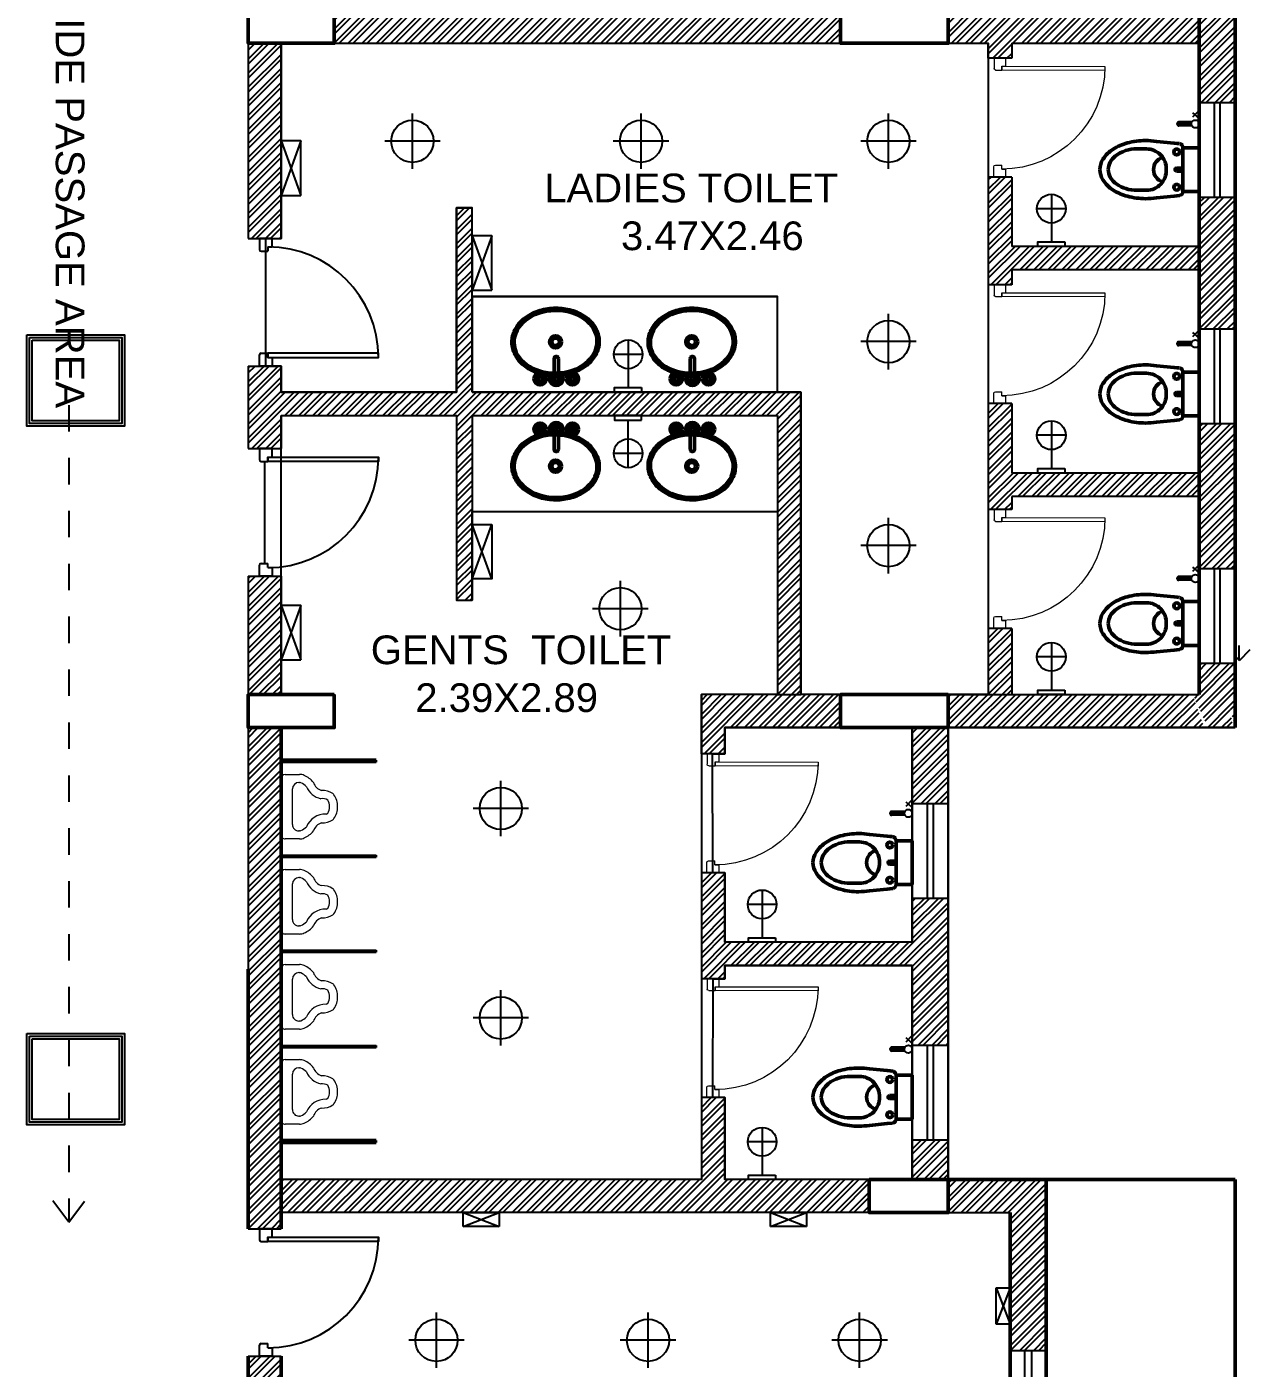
# Model space of a CAD drawing. Header units: millimetres. Extents: x 1521 to 3683, y 1649 to 3322.
# Drawn here: x 2033.66 to 2038.29, y 1657.24 to 1662.31 of the extents above; entities that cross this region are included whole.
import ezdxf

# ---------------------------------------------------------------- set-up
doc = ezdxf.new("R2010")
doc.units = ezdxf.units.MM
doc.header["$LTSCALE"] = 0.1
doc.linetypes.add('DASHED2', pattern=[0.375, 0.25, -0.125])
for name, color, linetype, lineweight in [('COL', 1, 'Continuous', 50), ('DOOR', 8, 'Continuous', 15), ('ELEVATION', 54, 'Continuous', 9), ('plan wall', 7, 'Continuous', 25), ('WALL', 7, 'Continuous', 50)]:
    doc.layers.add(name, color=color, linetype=linetype, lineweight=lineweight)
doc.layers.add('electrical', color=1, linetype='Continuous')
doc.styles.add('WORKING', font='ARIALN.TTF')
pattern_1 = [(45, (1372.368676, 807.466503), (-0.0265249055, 0.0265249055), []), (45, (1372.368676, 807.48526), (-0.0265249055, 0.0265249055), [])]

# ---------------------------------------------------------------- blocks, each defined once
blk = doc.blocks.new('D75')
at = {"layer": 'DOOR'}
for p, q in [((0.05, 0.7), (0.05, 0.675)), ((0.05, 0.7), (0.075, 0.7)), ((0.05, 0.05), (0.05, 0.075)), ((0.05, 0.05), (0.075, 0.05))]:
    blk.add_line(p, q, dxfattribs=at)
for points in [[(0.075, 0.7), (0.075, 0.75), (0, 0.75), (0, 0.685)], [(0.01, 0.675), (0.05, 0.675)], [(0.075, 0.05), (0.075, 0), (0, 0), (0, 0.065)], [(0.01, 0.075), (0.05, 0.075)]]:
    blk.add_lwpolyline(points, dxfattribs=at)
blk.add_lwpolyline([(0.05, 0.075), (0.05, 0.05), (0.7, 0.05), (0.7, 0.075)], close=True, dxfattribs=at)
for centre, radius, start, end in [((0.01, 0.685), 0.01, 180, 270), ((0.05, 0.05), 0.65, 0, 90), ((0.01, 0.065), 0.01, 90, 180)]:
    blk.add_arc(centre, radius, start, end, dxfattribs=at)
blk = doc.blocks.new('Faucet - Bathroom top')
for p, q in [((-4.107, 0.125), (-4.375, 0.125)), ((-3.75, 0.4788), (-3.75, 0.75)), ((-3.5, 0.482), (-3.5, 0.75)), ((-3.1461, 0.125), (-2.875, 0.125)), ((3.143, 0.125), (2.875, 0.125)), ((3.5, 0.4788), (3.5, 0.75)), ((3.75, 0.482), (3.75, 0.75)), ((4.1039, 0.125), (4.375, 0.125)), ((-4.1039, -0.125), (-4.375, -0.125)), ((-3.75, -0.4821), (-3.75, -0.75)), ((-3.5, -0.4789), (-3.5, -0.75)), ((-3.143, -0.125), (-2.875, -0.125)), ((-0.5, -0.8639), (-0.5, -4.5)), ((0.5, -4.5), (0.5, -0.8631)), ((3.1461, -0.125), (2.875, -0.125)), ((3.5, -0.4821), (3.5, -0.75)), ((3.75, -0.4789), (3.75, -0.75)), ((4.107, -0.125), (4.375, -0.125))]:
    blk.add_line(p, q)
for centre, radius in [((-3.625, 0), 1.375), ((-4.625, 0), 0.2795), ((-3.625, 0), 0.5), ((-3.625, 1), 0.2795), ((-2.625, 0), 0.2795), ((0, 0), 0.5), ((3.625, 0), 1.375), ((2.625, 0), 0.2795), ((3.625, 0), 0.5), ((3.625, 1), 0.2795), ((4.625, 0), 0.2795), ((-3.625, -1), 0.2795), ((3.625, -1), 0.2795)]:
    blk.add_circle(centre, radius)
for centre, radius, start, end in [((-3.625, 0), 1, 105.2407, 164.2093), ((-3.625, 0), 1, 16.44125, 74.07887), ((0, 0), 1.5, 289.6514, 250.3603), ((0, 0), 1, 300.3431, 239.7554), ((3.625, 0), 1, 106.12, 164.0884), ((3.625, 0), 1, 16.23422, 73.90469), ((-3.625, 0), 1, 196.2342, 253.9047), ((-3.625, 0), 1, 286.12, 344.0884), ((3.625, 0), 1, 196.4413, 254.0789), ((3.625, 0), 1, 285.2407, 344.2093), ((0, -4.5), 0.5, 180, 0)]:
    blk.add_arc(centre, radius, start, end)
blk = doc.blocks.new('ura')
for p, q in [((66.9686, 30.005), (66.9686, 30.0928)), ((67.0186, 30.09), (67.0186, 30.0928)), ((67.3186, 30.0928), (67.3186, 30.09)), ((67.3686, 30.0928), (67.3686, 30.005)), ((67.1686, 30.05), (67.0586, 30.05)), ((67.2786, 30.05), (67.1686, 30.05)), ((67.3436, 29.98), (66.9936, 29.98))]:
    blk.add_line(p, q)
for centre, radius, start, end in [((67.1889, 30.2342), 0.1204, 147.06315, 181.9449), ((67.1091, 30.2865), 0.025, 125.10691, 148.18796), ((67.1677, 30.2031), 0.1269, 89.60008, 125.10691), ((67.1889, 30.2342), 0.0704, 150.65869, 187.46962), ((67.1677, 30.2031), 0.0769, 89.33997, 121.48798), ((67.1695, 30.2031), 0.1269, 54.89309, 90.39992), ((67.1695, 30.2031), 0.0769, 58.51202, 90.66003), ((67.1483, 30.2342), 0.0704, 19.89903, 29.34131), ((67.3442, 30.2555), 0.1297, 178.84253, 246.50776), ((67.2281, 30.2865), 0.025, 31.81204, 54.89309), ((67.1483, 30.2342), 0.1204, 358.0551, 32.93685), ((67.114, 30.0616), 0.152, 128.88395, 156.11333), ((66.993, 30.2555), 0.0797, 288.71538, 341.41459), ((66.993, 30.2555), 0.1297, 293.49224, 346.41313), ((67.3442, 30.2555), 0.0797, 198.58541, 251.28462), ((67.2232, 30.0616), 0.152, 23.88667, 51.11605), ((67.0436, 30.0928), 0.075, 156.11333, 180), ((67.0436, 30.0928), 0.025, 156.11333, 180), ((67.0586, 30.09), 0.04, 180, 270), ((67.114, 30.0616), 0.102, 132.78454, 156.11333), ((67.2786, 30.09), 0.04, 270, 0), ((67.2232, 30.0616), 0.102, 23.88667, 47.21546), ((67.2936, 30.0928), 0.025, 360, 23.88667), ((67.2936, 30.0928), 0.075, 0, 23.88667), ((66.9936, 30.005), 0.025, 180, 270), ((67.3436, 30.005), 0.025, 270, 360)]:
    blk.add_arc(centre, radius, start, end)

msp = doc.modelspace()

# ---------------------------------------------------------------- hatches: boundary and pattern name
h = msp.add_hatch()
h.set_pattern_fill('STEEL', color=256, scale=0.011815, style=0)
h.set_pattern_definition(pattern_1)
h.paths.add_polyline_path([(2038.0973, 1663.9099), (2036.2661, 1663.9099), (2036.2661, 1663.8212), (2036.3251, 1663.8212), (2036.3251, 1663.8508), (2038.0973, 1663.8508)])
h.paths.add_polyline_path([(2036.3251, 1663.3392), (2036.2661, 1663.3392), (2036.2661, 1662.374), (2036.3251, 1662.374)])
h.paths.add_polyline_path([(2036.7416, 1662.374), (2036.3251, 1662.374), (2034.827, 1662.374), (2034.827, 1662.2492), (2036.7416, 1662.2492)])
h.paths.add_polyline_path([(2034.6263, 1662.2492), (2034.5016, 1662.2492), (2034.5016, 1661.5114), (2034.6263, 1661.5114)])
h.paths.add_polyline_path([(2034.6263, 1663.203), (2034.5016, 1663.203), (2034.5016, 1662.374), (2034.6263, 1662.374)])
h = msp.add_hatch()
h.set_pattern_fill('STEEL', color=256, scale=0.011815, style=0)
h.set_pattern_definition(pattern_1)
h.paths.add_polyline_path([(2038.2332, 1662.7813), (2038.0973, 1662.7813), (2038.0973, 1662.374), (2038.0973, 1662.0261), (2038.2332, 1662.0261)])
h = msp.add_hatch()
h.set_pattern_fill('STEEL', color=256, scale=0.011815, style=0)
h.set_pattern_definition(pattern_1)
h.paths.add_polyline_path([(2038.0973, 1662.374), (2037.1484, 1662.374), (2037.1484, 1662.2492), (2037.2999, 1662.2492), (2037.2999, 1662.1931), (2037.3885, 1662.1931), (2037.3885, 1662.2492), (2038.0973, 1662.2492)])
h = msp.add_hatch()
h.set_pattern_fill('STEEL', color=256, scale=0.011815, style=0)
h.set_pattern_definition(pattern_1)
h.paths.add_polyline_path([(2038.2332, 1661.6669), (2038.0973, 1661.6669), (2038.0973, 1661.4813), (2038.0973, 1661.1695), (2038.2332, 1661.1695)])
h.paths.add_polyline_path([(2038.0973, 1661.4813), (2037.3885, 1661.4813), (2037.3885, 1661.7438), (2037.3655, 1661.7438), (2037.3655, 1661.7437), (2037.3205, 1661.7438), (2037.2999, 1661.7438), (2037.2999, 1661.3365), (2037.3885, 1661.3365), (2037.3885, 1661.3926), (2038.0973, 1661.3926)])
h.paths.add_polyline_path([(2038.0973, 1660.6247), (2037.3885, 1660.6247), (2037.3885, 1660.8872), (2037.3655, 1660.8872), (2037.3655, 1660.8871), (2037.3205, 1660.8872), (2037.2999, 1660.8872), (2037.2999, 1660.4866), (2037.3885, 1660.4866), (2037.3885, 1660.5361), (2038.0973, 1660.5361)])
h.paths.add_polyline_path([(2038.2332, 1660.8102), (2038.0973, 1660.8102), (2038.0973, 1660.2632), (2038.2332, 1660.2632)])
h.paths.add_polyline_path([(2037.3885, 1660.0373), (2037.3655, 1660.0373), (2037.3655, 1660.0372), (2037.3205, 1660.0373), (2037.2999, 1660.0373), (2037.2999, 1659.7868), (2037.3885, 1659.7868)])
h.paths.add_polyline_path([(2037.9782, 1659.7868), (2037.3885, 1659.7868), (2037.1484, 1659.7868), (2037.1484, 1659.662), (2038.0306, 1659.662)])
h.paths.add_polyline_path([(2038.2332, 1659.904), (2038.0973, 1659.904), (2038.0973, 1659.7868), (2038.0738, 1659.7868), (2038.132, 1659.662), (2038.2253, 1659.662), (2038.2112, 1659.7473), (2038.2332, 1659.671)])
h.paths.add_polyline_path([(2038.073, 1659.7868), (2037.9782, 1659.7868), (2038.0306, 1659.662), (2038.1166, 1659.662)])
h = msp.add_hatch()
h.set_pattern_fill('STEEL', color=256, scale=0.011815, style=0)
h.set_pattern_definition(pattern_1)
h.paths.add_polyline_path([(2036.7416, 1659.7868), (2036.591, 1659.7868), (2036.5024, 1659.7868), (2036.2151, 1659.7868), (2036.2151, 1659.5627), (2036.3037, 1659.5627), (2036.3037, 1659.662), (2036.7416, 1659.662)])
h.paths.add_polyline_path([(2036.591, 1660.9304), (2036.5024, 1660.9304), (2035.348, 1660.9304), (2035.348, 1661.6278), (2035.289, 1661.6278), (2035.289, 1660.9304), (2034.6263, 1660.9304), (2034.6263, 1661.0293), (2034.568, 1661.0293), (2034.5016, 1661.0293), (2034.5016, 1660.7171), (2034.6263, 1660.7171), (2034.6263, 1660.8418), (2035.289, 1660.8418), (2035.289, 1660.1444), (2035.348, 1660.1444), (2035.348, 1660.8418), (2036.5024, 1660.8418), (2036.5024, 1659.7868), (2036.591, 1659.7868)])
h = msp.add_hatch()
h.set_pattern_fill('STEEL', color=256, scale=0.011815, style=0)
h.set_pattern_definition(pattern_1)
h.paths.add_polyline_path([(2034.6263, 1660.2349), (2034.5016, 1660.2349), (2034.5016, 1659.7868), (2034.6263, 1659.7868)])
h = msp.add_hatch()
h.set_pattern_fill('STEEL', color=256, scale=0.011815, style=0)
h.set_pattern_definition(pattern_1)
h.paths.add_polyline_path([(2034.6263, 1659.662), (2034.5016, 1659.662), (2034.5016, 1658.7485), (2034.5016, 1657.7676), (2034.6263, 1657.7676), (2034.6263, 1657.8287)])
h.paths.add_polyline_path([(2036.8501, 1657.9535), (2036.3037, 1657.9535), (2036.3037, 1658.2636), (2036.2807, 1658.2635), (2036.2807, 1658.2634), (2036.2358, 1658.2636), (2036.2151, 1658.2636), (2036.2151, 1657.9535), (2034.6263, 1657.9535), (2034.6263, 1657.8287), (2036.8501, 1657.8287)])
h.paths.add_polyline_path([(2037.1484, 1658.1027), (2037.0126, 1658.1027), (2037.0126, 1657.9535), (2037.1484, 1657.9535)])
h.paths.add_polyline_path([(2037.5188, 1657.9535), (2037.1484, 1657.9535), (2037.1484, 1657.8287), (2037.3829, 1657.8287), (2037.3829, 1657.3077), (2037.5188, 1657.3077)])
h.paths.add_polyline_path([(2037.1484, 1659.662), (2037.0126, 1659.662), (2037.0126, 1659.3755), (2037.1484, 1659.3755)])
h.paths.add_polyline_path([(2037.1484, 1659.0163), (2037.0126, 1659.0163), (2037.0126, 1658.8509), (2036.3037, 1658.8509), (2036.3037, 1659.1135), (2036.2807, 1659.1134), (2036.2807, 1659.1133), (2036.2358, 1659.1135), (2036.2151, 1659.1135), (2036.2151, 1658.7128), (2036.3037, 1658.7128), (2036.3037, 1658.7623), (2037.0126, 1658.7623), (2037.0126, 1658.4619), (2037.1484, 1658.4619)])
h.paths.add_polyline_path([(2034.6263, 1657.2854), (2034.568, 1657.2854), (2034.5016, 1657.2854), (2034.5016, 1655.4422), (2034.6263, 1655.4422)])

# ---------------------------------------------------------------- linework, layer by layer
for p, q in [((2038.2332, 1665.0046), (2038.2332, 1659.662)), ((2034.5016, 1662.2492), (2034.5016, 1661.5114)), ((2034.6263, 1662.2492), (2034.6263, 1661.5114)), ((2034.827, 1662.2492), (2037.2999, 1662.2492)), ((2037.2999, 1662.1931), (2037.2999, 1662.2492)), ((2037.3885, 1662.2492), (2038.0973, 1662.2492)), ((2037.3885, 1662.2492), (2037.3885, 1662.1931)), ((2037.3885, 1662.1931), (2037.2999, 1662.1931)), ((2038.0973, 1662.0261), (2038.2332, 1662.0261)), ((2037.2999, 1661.7438), (2037.2999, 1661.3365)), ((2037.3885, 1661.7438), (2037.2999, 1661.7438)), ((2037.3885, 1661.7438), (2037.3885, 1661.4813)), ((2035.289, 1660.9304), (2035.289, 1661.6278)), ((2035.289, 1661.6278), (2035.348, 1661.6278)), ((2035.348, 1660.9304), (2035.348, 1661.6278)), ((2034.5016, 1661.5114), (2034.6263, 1661.5114)), ((2034.5761, 1661.4793), (2034.5761, 1661.4632)), ((2034.5761, 1661.4793), (2034.5921, 1661.4793)), ((2038.0973, 1661.4813), (2037.3885, 1661.4813)), ((2038.0973, 1661.3926), (2037.3885, 1661.3926)), ((2037.3885, 1661.3926), (2037.3885, 1661.3365)), ((2037.3885, 1661.3365), (2037.2999, 1661.3365)), ((2035.348, 1661.2919), (2035.348, 1660.9304)), ((2036.5024, 1660.9304), (2036.5024, 1661.2919)), ((2034.5761, 1661.0614), (2034.5761, 1661.0775)), ((2034.5761, 1661.0614), (2034.5921, 1661.0614)), ((2034.5016, 1661.0293), (2034.5016, 1660.7171)), ((2034.5016, 1661.0293), (2034.6263, 1661.0293)), ((2034.6263, 1661.0293), (2034.6263, 1660.9304)), ((2034.6263, 1660.9304), (2035.289, 1660.9304)), ((2035.289, 1660.9304), (2035.2276, 1660.9304)), ((2035.348, 1660.9304), (2036.591, 1660.9304)), ((2036.591, 1660.9304), (2035.348, 1660.9304)), ((2036.591, 1660.9304), (2036.591, 1659.7868)), ((2037.2999, 1660.8872), (2037.2999, 1660.4866)), ((2037.3885, 1660.8872), (2037.2999, 1660.8872)), ((2037.3885, 1660.8872), (2037.3885, 1660.6247)), ((2034.6263, 1660.8418), (2034.6263, 1660.7171)), ((2034.6263, 1660.8418), (2035.289, 1660.8418)), ((2035.289, 1660.8418), (2035.289, 1660.1444)), ((2035.348, 1660.8418), (2036.5024, 1660.8418)), ((2035.348, 1660.8418), (2035.348, 1660.1444)), ((2036.5024, 1660.8418), (2036.5024, 1659.7868)), ((2034.5016, 1660.7171), (2034.6263, 1660.7171)), ((2034.5632, 1660.6688), (2034.5632, 1660.2831)), ((2034.5761, 1660.6849), (2034.5761, 1660.6688)), ((2034.5761, 1660.6849), (2034.5921, 1660.6849)), ((2038.0973, 1660.6247), (2037.3885, 1660.6247)), ((2038.0973, 1660.5361), (2037.3885, 1660.5361)), ((2037.3885, 1660.5361), (2037.3885, 1660.4866)), ((2037.3885, 1660.4866), (2037.2999, 1660.4866)), ((2034.5761, 1660.2671), (2034.5761, 1660.2831)), ((2034.5761, 1660.2671), (2034.5921, 1660.2671)), ((2034.5016, 1660.2349), (2034.5016, 1659.7868)), ((2034.5016, 1660.2349), (2034.6263, 1660.2349)), ((2034.6263, 1660.2349), (2034.6263, 1659.7868)), ((2035.289, 1660.1444), (2035.348, 1660.1444)), ((2037.3885, 1660.0373), (2037.2999, 1660.0373)), ((2037.2999, 1660.0373), (2037.2999, 1659.7868)), ((2037.3885, 1660.0373), (2037.3885, 1659.7868)), ((2034.5016, 1659.7868), (2034.6263, 1659.7868)), ((2036.5024, 1659.7868), (2036.2151, 1659.7868)), ((2036.2151, 1659.5627), (2036.2151, 1659.7868)), ((2036.5024, 1659.7868), (2036.591, 1659.7868)), ((2036.7416, 1659.7868), (2036.591, 1659.7868)), ((2037.1484, 1659.7868), (2038.0973, 1659.7868)), ((2034.5016, 1659.662), (2034.5016, 1658.7485)), ((2037.0126, 1659.662), (2036.3037, 1659.662)), ((2036.3037, 1659.662), (2036.3037, 1659.5627)), ((2037.0126, 1658.8509), (2037.0126, 1659.662)), ((2037.1484, 1659.662), (2038.2332, 1659.662)), ((2037.1484, 1657.9535), (2037.1484, 1659.662)), ((2038.2332, 1659.662), (2037.1484, 1659.662)), ((2037.1484, 1659.662), (2037.1484, 1657.9535)), ((2034.9857, 1659.5391), (2034.9857, 1659.5317)), ((2036.3037, 1659.5627), (2036.2151, 1659.5627)), ((2034.9857, 1659.1797), (2034.9857, 1659.1723)), ((2036.2151, 1659.1135), (2036.2151, 1658.7128)), ((2036.3037, 1659.1135), (2036.2151, 1659.1135)), ((2036.3037, 1659.1135), (2036.3037, 1658.8509)), ((2034.9857, 1658.8203), (2034.9857, 1658.8129)), ((2037.0126, 1658.8509), (2036.3037, 1658.8509)), ((2037.0126, 1658.7623), (2036.3037, 1658.7623)), ((2036.3037, 1658.7623), (2036.3037, 1658.7128)), ((2037.0126, 1657.9535), (2037.0126, 1658.7623)), ((2036.3037, 1658.7128), (2036.2151, 1658.7128)), ((2034.9857, 1658.4609), (2034.9857, 1658.4534)), ((2036.3037, 1658.2636), (2036.2151, 1658.2636)), ((2036.2151, 1658.2636), (2036.2151, 1657.9535)), ((2036.3037, 1658.2636), (2036.3037, 1657.9535)), ((2034.9857, 1658.1015), (2034.9857, 1658.094)), ((2036.2151, 1657.9535), (2034.6263, 1657.9535)), ((2036.8501, 1657.9535), (2036.3037, 1657.9535)), ((2037.1484, 1657.9535), (2038.2332, 1657.9535)), ((2038.2332, 1657.9535), (2038.2332, 1655.1981)), ((2036.8501, 1657.8287), (2034.6263, 1657.8287)), ((2037.1484, 1657.8287), (2037.3829, 1657.8287)), ((2034.5016, 1657.7676), (2034.6263, 1657.7676)), ((2034.5761, 1657.7354), (2034.5761, 1657.7193)), ((2034.5761, 1657.7354), (2034.5921, 1657.7354)), ((2034.5761, 1657.3176), (2034.5761, 1657.3336)), ((2034.5761, 1657.3176), (2034.5921, 1657.3176)), ((2034.5016, 1657.2854), (2034.6263, 1657.2854))]:
    msp.add_line(p, q)
at = {"linetype": 'DASHED2'}
for p, q in [((2033.8234, 1660.8817), (2033.8234, 1657.7923)), ((2033.8234, 1657.7923), (2033.7543, 1657.885)), ((2033.8234, 1657.7923), (2033.8926, 1657.885))]:
    msp.add_line(p, q, dxfattribs=at)
at = {"color": 3}
for p, q in [((2038.2481, 1659.9153), (2038.2481, 1659.9729)), ((2038.2493, 1659.9163), (2038.2901, 1659.957)), ((2038.2493, 1659.9163), (2038.2332, 1659.9324))]:
    msp.add_line(p, q, dxfattribs=at)
at = {"color": 253}
msp.add_line((2037.3829, 1657.3077), (2037.5188, 1657.3077), dxfattribs=at)
for points in [[(2034.6263, 1662.2492), (2037.2999, 1662.2492), (2037.2999, 1659.7868), (2036.591, 1659.7868), (2036.591, 1660.9304), (2036.5024, 1660.9304), (2036.5024, 1661.2919), (2035.348, 1661.2919), (2035.348, 1661.6278), (2035.289, 1661.6278), (2035.289, 1660.9304), (2034.6263, 1660.9304), (2034.6263, 1661.0293), (2034.568, 1661.0293), (2034.568, 1661.5114), (2034.6263, 1661.5114), (2034.6263, 1662.2492), (2037.2999, 1662.2492)], [(2034.5921, 1661.4793), (2034.5921, 1661.5114), (2034.5439, 1661.5114), (2034.5439, 1661.4697)], [(2034.5503, 1661.4632), (2034.5761, 1661.4632)], [(2034.5921, 1661.0614), (2034.5921, 1661.0293), (2034.5439, 1661.0293), (2034.5439, 1661.0711)], [(2034.5503, 1661.0775), (2034.5761, 1661.0775)], [(2034.6263, 1660.8418), (2035.289, 1660.8418), (2035.289, 1660.1444), (2035.348, 1660.1444), (2035.348, 1660.4792), (2036.5024, 1660.4792), (2036.5024, 1659.7868), (2036.2151, 1659.7868), (2036.2151, 1657.9535), (2034.6263, 1657.9535), (2034.6263, 1659.662), (2034.827, 1659.662), (2034.827, 1659.7868), (2034.6263, 1659.7868), (2034.6263, 1660.8418)], [(2034.5921, 1660.6849), (2034.5921, 1660.7171), (2034.5439, 1660.7171), (2034.5439, 1660.6753)], [(2034.5503, 1660.6688), (2034.5761, 1660.6688)], [(2034.5921, 1660.2671), (2034.5921, 1660.2349), (2034.5439, 1660.2349), (2034.5439, 1660.2767)], [(2034.5503, 1660.2831), (2034.5761, 1660.2831)], [(2036.7416, 1659.7868), (2036.7416, 1659.662), (2036.3037, 1659.662), (2036.3038, 1659.5627)], [(2036.2594, 1659.5627), (2036.3037, 1659.5627), (2036.3037, 1659.662), (2037.0126, 1659.662), (2037.0126, 1658.8509), (2036.3037, 1658.8509), (2036.3037, 1659.1135), (2036.2582, 1659.1134), (2036.2576, 1659.5627)], [(2036.2594, 1658.7127), (2036.3037, 1658.7128), (2036.3037, 1658.7623), (2037.0126, 1658.7623), (2037.0126, 1657.9535), (2036.3037, 1657.9535), (2036.3037, 1658.2636), (2036.2582, 1658.2635), (2036.2594, 1658.7127)], [(2034.5921, 1657.7354), (2034.5921, 1657.7676), (2034.5439, 1657.7676), (2034.5439, 1657.7258)], [(2034.5503, 1657.7193), (2034.5761, 1657.7193)], [(2034.5921, 1657.3176), (2034.5921, 1657.2854), (2034.5439, 1657.2854), (2034.5439, 1657.3272)], [(2034.5503, 1657.3336), (2034.5761, 1657.3336)]]:
    msp.add_lwpolyline(points)
for points in [[(2038.2332, 1662.0261), (2038.2332, 1661.6669), (2038.0973, 1661.6669), (2038.0973, 1662.0261)], [(2038.1757, 1662.0261), (2038.1757, 1661.6669), (2038.1548, 1661.6669), (2038.1548, 1662.0261)], [(2038.2332, 1661.1695), (2038.2332, 1660.8102), (2038.0973, 1660.8102), (2038.0973, 1661.1695)], [(2038.1757, 1661.1695), (2038.1757, 1660.8102), (2038.1548, 1660.8102), (2038.1548, 1661.1695)], [(2038.2332, 1660.2632), (2038.2332, 1659.904), (2038.0973, 1659.904), (2038.0973, 1660.2632)], [(2038.1757, 1660.2632), (2038.1757, 1659.904), (2038.1548, 1659.904), (2038.1548, 1660.2632)], [(2037.1484, 1659.3755), (2037.1484, 1659.0163), (2037.0126, 1659.0163), (2037.0126, 1659.3755)], [(2037.0909, 1659.3755), (2037.0909, 1659.0163), (2037.0701, 1659.0163), (2037.0701, 1659.3755)], [(2037.1484, 1658.4619), (2037.1484, 1658.1027), (2037.0126, 1658.1027), (2037.0126, 1658.4619)], [(2037.0909, 1658.4619), (2037.0909, 1658.1027), (2037.0701, 1658.1027), (2037.0701, 1658.4619)], [(2037.4382, 1657.3077), (2037.4635, 1657.3077), (2037.4635, 1656.5988), (2037.4382, 1656.5988)]]:
    msp.add_lwpolyline(points, close=True, dxfattribs=at)
at = {"color": 10}
for points in [[(2033.6647, 1661.147), (2034.0337, 1661.147), (2034.0337, 1660.8019), (2033.6647, 1660.8019)], [(2033.6747, 1661.137), (2034.0237, 1661.137), (2034.0237, 1660.8119), (2033.6747, 1660.8119)], [(2033.6847, 1661.127), (2034.0137, 1661.127), (2034.0137, 1660.8219), (2033.6847, 1660.8219)], [(2033.6647, 1658.5058), (2034.0337, 1658.5058), (2034.0337, 1658.1608), (2033.6647, 1658.1608)], [(2033.6747, 1658.4958), (2034.0237, 1658.4958), (2034.0237, 1658.1708), (2033.6747, 1658.1708)], [(2033.6847, 1658.4858), (2034.0137, 1658.4858), (2034.0137, 1658.1808), (2033.6847, 1658.1808)]]:
    msp.add_lwpolyline(points, close=True, dxfattribs=at)
for points in [[(2034.5761, 1661.0775), (2034.5761, 1661.0614), (2034.9939, 1661.0614), (2034.9939, 1661.0775)], [(2034.5761, 1660.6688), (2034.5761, 1660.6849), (2034.9939, 1660.6849), (2034.9939, 1660.6688)], [(2034.5761, 1657.7193), (2034.5761, 1657.7354), (2034.9939, 1657.7354), (2034.9939, 1657.7193)]]:
    msp.add_lwpolyline(points, close=True)
for centre, radius, start, end in [((2034.5503, 1661.4697), 0.00643, 180, 270), ((2034.5761, 1661.0614), 0.4179, 0, 90), ((2034.5503, 1661.0711), 0.00643, 90, 180), ((2034.5503, 1660.6753), 0.00643, 180, 270), ((2034.5761, 1660.6849), 0.4179, 270, 0), ((2034.5503, 1660.2767), 0.00643, 90, 180), ((2034.5503, 1657.7258), 0.00643, 180, 270), ((2034.5761, 1657.7354), 0.4179, 270, 0), ((2034.5503, 1657.3272), 0.00643, 90, 180)]:
    msp.add_arc(centre, radius, start, end)
at = {"layer": 'COL'}
for points in [[(2034.5016, 1662.374), (2034.827, 1662.374), (2034.827, 1662.2492), (2034.5016, 1662.2492)], [(2036.7416, 1662.374), (2037.1484, 1662.374), (2037.1484, 1662.2492), (2036.7416, 1662.2492)], [(2034.827, 1659.7868), (2034.827, 1659.662), (2034.5016, 1659.662), (2034.5016, 1659.7868)], [(2037.1484, 1659.7868), (2037.1484, 1659.662), (2036.7416, 1659.662), (2036.7416, 1659.7868)], [(2036.8501, 1657.9535), (2037.1484, 1657.9535), (2037.1484, 1657.8287), (2036.8501, 1657.8287)]]:
    msp.add_lwpolyline(points, close=True, dxfattribs=at)
at = {"layer": 'electrical', "ltscale": 0.0025}
for p, q in [((2035.1227, 1661.7741), (2035.1227, 1661.9839)), ((2035.987, 1661.7741), (2035.987, 1661.9839)), ((2036.9224, 1661.7741), (2036.9224, 1661.9839)), ((2035.2276, 1661.879), (2035.0178, 1661.879)), ((2036.0919, 1661.879), (2035.8821, 1661.879)), ((2037.0273, 1661.879), (2036.8175, 1661.879)), ((2037.5384, 1661.6785), (2037.5384, 1661.4983)), ((2037.5928, 1661.6241), (2037.484, 1661.6241)), ((2036.9224, 1661.0165), (2036.9224, 1661.2263)), ((2035.9382, 1661.1276), (2035.9382, 1660.9474)), ((2037.0273, 1661.1214), (2036.8175, 1661.1214)), ((2035.9926, 1661.0732), (2035.8839, 1661.0732)), ((2035.9382, 1660.6446), (2035.9382, 1660.8248)), ((2037.5384, 1660.8219), (2037.5384, 1660.6417)), ((2037.5928, 1660.7675), (2037.484, 1660.7675)), ((2035.9926, 1660.699), (2035.8839, 1660.699)), ((2036.9224, 1660.2454), (2036.9224, 1660.4552)), ((2037.0273, 1660.3503), (2036.8175, 1660.3503)), ((2035.9089, 1660.0067), (2035.9089, 1660.2165)), ((2036.0138, 1660.1116), (2035.804, 1660.1116)), ((2037.5384, 1659.984), (2037.5384, 1659.8038)), ((2037.5928, 1659.9296), (2037.484, 1659.9296)), ((2035.4568, 1659.2515), (2035.4568, 1659.4613)), ((2035.5617, 1659.3564), (2035.352, 1659.3564)), ((2036.4447, 1659.0481), (2036.4447, 1658.8679)), ((2036.4991, 1658.9937), (2036.3903, 1658.9937)), ((2035.4568, 1658.4599), (2035.4568, 1658.6697)), ((2035.5617, 1658.5648), (2035.352, 1658.5648)), ((2036.4447, 1658.1507), (2036.4447, 1657.9705)), ((2036.4991, 1658.0963), (2036.3903, 1658.0963)), ((2035.2135, 1657.2412), (2035.2135, 1657.4509)), ((2036.0135, 1657.2412), (2036.0135, 1657.4509)), ((2036.8135, 1657.2412), (2036.8135, 1657.4509)), ((2035.3184, 1657.346), (2035.1086, 1657.346)), ((2036.1184, 1657.346), (2035.9086, 1657.346)), ((2036.9184, 1657.346), (2036.7086, 1657.346))]:
    msp.add_line(p, q, dxfattribs=at)
at = {"layer": 'electrical', "color": 3}
for p, q in [((2034.6263, 1661.8803), (2034.7013, 1661.6743)), ((2034.7013, 1661.8803), (2034.6263, 1661.6743)), ((2035.348, 1661.5216), (2035.423, 1661.3157)), ((2035.423, 1661.5216), (2035.348, 1661.3157)), ((2035.348, 1660.2247), (2035.423, 1660.4307)), ((2035.423, 1660.2247), (2035.348, 1660.4307)), ((2034.6263, 1660.1237), (2034.7013, 1659.9178)), ((2034.7013, 1660.1237), (2034.6263, 1659.9178)), ((2035.3146, 1657.7755), (2035.3146, 1657.8287)), ((2035.3146, 1657.8287), (2035.4509, 1657.8287)), ((2035.3146, 1657.8287), (2035.4509, 1657.7755)), ((2035.3146, 1657.7755), (2035.4509, 1657.8287)), ((2035.4509, 1657.8287), (2035.4509, 1657.7755)), ((2036.4766, 1657.7755), (2036.4766, 1657.8287)), ((2036.4766, 1657.8287), (2036.6129, 1657.8287)), ((2036.4766, 1657.8287), (2036.6129, 1657.7755)), ((2036.4766, 1657.7755), (2036.6129, 1657.8287)), ((2036.6129, 1657.8287), (2036.6129, 1657.7755)), ((2035.4509, 1657.7755), (2035.3146, 1657.7755)), ((2036.6129, 1657.7755), (2036.4766, 1657.7755)), ((2037.3296, 1657.4073), (2037.3296, 1657.5436)), ((2037.3296, 1657.5436), (2037.3829, 1657.5436)), ((2037.3829, 1657.5436), (2037.3296, 1657.4073)), ((2037.3296, 1657.5436), (2037.3829, 1657.4073)), ((2037.3829, 1657.5436), (2037.3829, 1657.4073)), ((2037.3829, 1657.4073), (2037.3296, 1657.4073))]:
    msp.add_line(p, q, dxfattribs=at)
for points in [[(2034.7013, 1661.6743), (2034.7013, 1661.8803), (2034.6263, 1661.8803), (2034.6263, 1661.6743)], [(2035.423, 1661.3157), (2035.423, 1661.5216), (2035.348, 1661.5216), (2035.348, 1661.3157)], [(2035.423, 1660.4307), (2035.423, 1660.2247), (2035.348, 1660.2247), (2035.348, 1660.4307)], [(2034.7013, 1659.9178), (2034.7013, 1660.1237), (2034.6263, 1660.1237), (2034.6263, 1659.9178)]]:
    msp.add_lwpolyline(points, close=True, dxfattribs=at)
at = {"layer": 'electrical', "ltscale": 0.0025}
for points in [[(2037.5894, 1661.4983), (2037.5894, 1661.4813), (2037.4873, 1661.4813), (2037.4873, 1661.4983)], [(2035.9893, 1660.9474), (2035.9893, 1660.9304), (2035.8872, 1660.9304), (2035.8872, 1660.9474)], [(2035.9893, 1660.8248), (2035.9893, 1660.8418), (2035.8872, 1660.8418), (2035.8872, 1660.8248)], [(2037.5894, 1660.6417), (2037.5894, 1660.6247), (2037.4873, 1660.6247), (2037.4873, 1660.6417)], [(2037.5894, 1659.8038), (2037.5894, 1659.7868), (2037.4873, 1659.7868), (2037.4873, 1659.8038)], [(2036.4958, 1658.8679), (2036.4958, 1658.8509), (2036.3937, 1658.8509), (2036.3937, 1658.8679)], [(2036.4958, 1657.9705), (2036.4958, 1657.9535), (2036.3937, 1657.9535), (2036.3937, 1657.9705)]]:
    msp.add_lwpolyline(points, close=True, dxfattribs=at)
for centre, radius in [((2035.1227, 1661.879), 0.0799), ((2035.987, 1661.879), 0.0799), ((2036.9224, 1661.879), 0.0799), ((2037.5384, 1661.6241), 0.0544), ((2036.9224, 1661.1214), 0.0799), ((2035.9382, 1661.0732), 0.0544), ((2037.5384, 1660.7675), 0.0544), ((2035.9382, 1660.699), 0.0544), ((2036.9224, 1660.3503), 0.0799), ((2035.9089, 1660.1116), 0.0799), ((2037.5384, 1659.9296), 0.0544), ((2035.4568, 1659.3564), 0.0799), ((2036.4447, 1658.9937), 0.0544), ((2035.4568, 1658.5648), 0.0799), ((2036.4447, 1658.0963), 0.0544), ((2035.2135, 1657.346), 0.0799), ((2036.0135, 1657.346), 0.0799), ((2036.8135, 1657.346), 0.0799)]:
    msp.add_circle(centre, radius, dxfattribs=at)
at = {"layer": 'plan wall'}
for p, q in [((2038.0737, 1661.9714), (2038.0974, 1661.9957)), ((2038.0974, 1661.9663), (2038.0737, 1661.9868)), ((2038.0678, 1661.9445), (2038.0129, 1661.9446)), ((2038.0698, 1661.9371), (2038.0189, 1661.9372)), ((2038.0698, 1661.9518), (2038.019, 1661.952)), ((2038.0737, 1661.1405), (2038.0974, 1661.1648)), ((2038.0974, 1661.1354), (2038.0737, 1661.1559)), ((2038.0678, 1661.1136), (2038.0129, 1661.1137)), ((2038.0698, 1661.1062), (2038.0189, 1661.1063)), ((2038.0698, 1661.121), (2038.019, 1661.1211)), ((2038.0737, 1660.2532), (2038.0974, 1660.2775)), ((2038.0974, 1660.248), (2038.0737, 1660.2686)), ((2038.0678, 1660.2262), (2038.0129, 1660.2264)), ((2038.0698, 1660.2188), (2038.0189, 1660.219)), ((2038.0698, 1660.2336), (2038.019, 1660.2337)), ((2036.9889, 1659.365), (2037.0126, 1659.3893)), ((2037.0126, 1659.3599), (2036.9889, 1659.3804)), ((2036.983, 1659.3381), (2036.9282, 1659.3382)), ((2036.985, 1659.3454), (2036.9342, 1659.3456)), ((2036.985, 1659.3307), (2036.9342, 1659.3308)), ((2036.9889, 1658.4736), (2037.0126, 1658.4979)), ((2037.0126, 1658.4685), (2036.9889, 1658.489)), ((2036.983, 1658.4467), (2036.9282, 1658.4468)), ((2036.985, 1658.454), (2036.9342, 1658.4542)), ((2036.985, 1658.4393), (2036.9342, 1658.4394))]:
    msp.add_line(p, q, dxfattribs=at)
for centre, major_axis, ratio, start_param, end_param in [((2038.0203, 1661.9446), (0.00738, 0.00032), 0.999966, 1.524714, 4.666306), ((2038.0826, 1661.9444), (-0.0148, 0.0003), 0.999968, 3.157287497747048, 9.440472804926635), ((2038.0203, 1661.1137), (0.00738, 0.00032), 0.999966, 1.524714, 4.666306), ((2038.0826, 1661.1135), (-0.0148, 0.0003), 0.999968, 3.157287497747048, 9.440472804926635), ((2038.0826, 1660.2262), (-0.0148, 0.0003), 0.999968, 3.157287497747048, 9.440472804926635), ((2038.0203, 1660.2263), (0.00738, 0.00032), 0.999966, 1.524714, 4.666306), ((2036.9355, 1659.3382), (0.00738, 0.00032), 0.999966, 1.524714, 4.666306), ((2036.9978, 1659.338), (-0.0148, 0.0003), 0.999968, 3.157287497747048, 9.440472804926635), ((2036.9355, 1658.4468), (0.00738, 0.00032), 0.999966, 1.524714, 4.666306), ((2036.9978, 1658.4466), (-0.0148, 0.0003), 0.999968, 3.157287497747048, 9.440472804926635)]:
    msp.add_ellipse(centre, major_axis=major_axis, ratio=ratio, start_param=start_param, end_param=end_param, dxfattribs=at)
at = {"layer": 'WALL'}
for p, q in [((2038.2332, 1665.0046), (2038.2332, 1659.662)), ((2038.0973, 1664.8798), (2038.0973, 1659.7868)), ((2037.9353, 1661.8786), (2038.0022, 1661.8722)), ((2038.0022, 1661.8722), (2038.0134, 1661.8711)), ((2038.0134, 1661.8711), (2038.0208, 1661.8704)), ((2037.8632, 1661.85), (2037.8977, 1661.85)), ((2038.0358, 1661.6889), (2038.0358, 1661.8547)), ((2038.0358, 1661.8547), (2038.0973, 1661.8547)), ((2038.0973, 1661.8547), (2038.0973, 1661.6889)), ((2038.0358, 1661.7774), (2038.0115, 1661.7774)), ((2038.0115, 1661.7662), (2038.0358, 1661.7662)), ((2037.8632, 1661.6936), (2037.8977, 1661.6936)), ((2037.9353, 1661.665), (2038.0022, 1661.6714)), ((2038.0022, 1661.6714), (2038.0227, 1661.6734)), ((2038.0022, 1661.6714), (2038.0022, 1661.6714)), ((2038.0227, 1661.6734), (2038.0246, 1661.6738)), ((2038.0358, 1661.6889), (2038.0973, 1661.6889)), ((2037.8632, 1661.0019), (2037.8977, 1661.0019)), ((2037.9353, 1661.0304), (2038.0022, 1661.024)), ((2038.0022, 1661.024), (2038.0134, 1661.0229)), ((2038.0134, 1661.0229), (2038.0208, 1661.0222)), ((2038.0358, 1660.8407), (2038.0358, 1661.0065)), ((2038.0358, 1661.0065), (2038.0973, 1661.0065)), ((2038.0973, 1661.0065), (2038.0973, 1660.8407)), ((2038.0358, 1660.9292), (2038.0115, 1660.9292)), ((2038.0115, 1660.918), (2038.0358, 1660.918)), ((2037.8632, 1660.8454), (2037.8977, 1660.8454)), ((2037.9353, 1660.8169), (2038.0022, 1660.8233)), ((2038.0022, 1660.8233), (2038.0227, 1660.8252)), ((2038.0022, 1660.8233), (2038.0022, 1660.8233)), ((2038.0227, 1660.8252), (2038.0246, 1660.8257)), ((2038.0358, 1660.8407), (2038.0973, 1660.8407)), ((2037.9353, 1660.1627), (2038.0022, 1660.1564)), ((2038.0022, 1660.1564), (2038.0134, 1660.1553)), ((2038.0134, 1660.1553), (2038.0208, 1660.1546)), ((2038.0358, 1659.9731), (2038.0358, 1660.1389)), ((2038.0358, 1660.1389), (2038.0973, 1660.1389)), ((2038.0973, 1660.1389), (2038.0973, 1659.9731)), ((2037.8632, 1660.1342), (2037.8977, 1660.1342)), ((2038.0358, 1660.0616), (2038.0115, 1660.0616)), ((2038.0115, 1660.0504), (2038.0358, 1660.0504)), ((2037.8632, 1659.9777), (2037.8977, 1659.9777)), ((2037.9353, 1659.9492), (2038.0022, 1659.9556)), ((2038.0022, 1659.9556), (2038.0227, 1659.9576)), ((2038.0022, 1659.9556), (2038.0022, 1659.9556)), ((2038.0227, 1659.9576), (2038.0246, 1659.958)), ((2038.0358, 1659.9731), (2038.0973, 1659.9731)), ((2034.6263, 1659.662), (2034.6263, 1657.7676)), ((2036.7784, 1659.2299), (2036.8129, 1659.2299)), ((2036.8505, 1659.2585), (2036.9174, 1659.2521)), ((2036.9174, 1659.2521), (2036.9287, 1659.251)), ((2036.9287, 1659.251), (2036.9361, 1659.2503)), ((2036.951, 1659.0688), (2036.951, 1659.2346)), ((2036.951, 1659.2346), (2037.0126, 1659.2346)), ((2037.0126, 1659.2346), (2037.0126, 1659.0688)), ((2036.951, 1659.1573), (2036.9267, 1659.1573)), ((2036.9267, 1659.1461), (2036.951, 1659.1461)), ((2036.7784, 1659.0735), (2036.8129, 1659.0735)), ((2036.8505, 1659.0449), (2036.9174, 1659.0513)), ((2036.9174, 1659.0513), (2036.9379, 1659.0533)), ((2036.9174, 1659.0513), (2036.9174, 1659.0513)), ((2036.9379, 1659.0533), (2036.9398, 1659.0538)), ((2036.951, 1659.0688), (2037.0126, 1659.0688)), ((2034.5016, 1658.7485), (2034.5016, 1657.7676)), ((2036.8505, 1658.3721), (2036.9174, 1658.3657)), ((2036.9174, 1658.3657), (2036.9287, 1658.3646)), ((2036.9287, 1658.3646), (2036.9361, 1658.3639)), ((2036.7784, 1658.3435), (2036.8129, 1658.3435)), ((2036.951, 1658.1824), (2036.951, 1658.3482)), ((2036.951, 1658.3482), (2037.0126, 1658.3482)), ((2037.0126, 1658.3482), (2037.0126, 1658.1824)), ((2036.951, 1658.2709), (2036.9267, 1658.2709)), ((2036.9267, 1658.2597), (2036.951, 1658.2597)), ((2036.7784, 1658.1871), (2036.8129, 1658.1871)), ((2036.8505, 1658.1585), (2036.9174, 1658.1649)), ((2036.9174, 1658.1649), (2036.9379, 1658.1669)), ((2036.9174, 1658.1649), (2036.9174, 1658.1649)), ((2036.9379, 1658.1669), (2036.9398, 1658.1674)), ((2036.951, 1658.1824), (2037.0126, 1658.1824)), ((2037.1484, 1657.9535), (2038.2332, 1657.9535)), ((2037.5188, 1657.6379), (2037.5188, 1657.9535)), ((2037.5188, 1655.8657), (2037.5188, 1657.9535)), ((2038.2332, 1657.9535), (2038.2332, 1655.1981)), ((2037.3829, 1655.8657), (2037.3829, 1657.8287)), ((2037.3829, 1657.6379), (2037.3829, 1657.8287)), ((2037.3829, 1655.8657), (2037.3829, 1657.8287)), ((2034.5016, 1657.2854), (2034.5016, 1655.3229)), ((2034.5016, 1657.2854), (2034.5016, 1655.3229)), ((2034.6263, 1657.2854), (2034.6263, 1655.4422))]:
    msp.add_line(p, q, dxfattribs=at)
at = {"layer": 'WALL', "color": 253, "lineweight": 25, "ltscale": 3}
for p, q in [((2035.348, 1661.2919), (2036.5024, 1661.2919)), ((2035.348, 1660.4792), (2036.5024, 1660.4792)), ((2034.6263, 1659.5317), (2034.9857, 1659.5317)), ((2034.6263, 1659.1797), (2034.9857, 1659.1797)), ((2034.6263, 1659.1723), (2034.9857, 1659.1723)), ((2034.6263, 1658.8203), (2034.9857, 1658.8203)), ((2034.6263, 1658.8129), (2034.9857, 1658.8129)), ((2034.6263, 1658.4609), (2034.9857, 1658.4609)), ((2034.6263, 1658.4534), (2034.9857, 1658.4534))]:
    msp.add_line(p, q, dxfattribs=at)
at = {"layer": 'WALL', "color": 253, "ltscale": 3}
for p, q in [((2034.6263, 1659.5391), (2034.9857, 1659.5391)), ((2034.6263, 1658.1015), (2034.9857, 1658.1015)), ((2034.6263, 1658.094), (2034.9857, 1658.094))]:
    msp.add_line(p, q, dxfattribs=at)
at = {"layer": 'WALL'}
for points in [[(2037.7219, 1661.7718, -0.145262), (2037.7335, 1661.8109, -0.107171), (2037.7725, 1661.8495, -0.077404), (2037.8257, 1661.8727, -0.064521), (2037.8946, 1661.8816, -0.037845), (2037.9353, 1661.8786, -0.002814)], [(2037.7533, 1661.7718, -0.13248), (2037.761, 1661.8002, -0.084036), (2037.7794, 1661.8223, -0.083183)], [(2037.7794, 1661.8223, -0.175199), (2037.8632, 1661.85, -0.071828)], [(2037.9353, 1661.665, -0.037845), (2037.8946, 1661.6619, -0.064521), (2037.8257, 1661.6709, -0.077404), (2037.7725, 1661.6941, -0.107171), (2037.7335, 1661.7327, -0.145262), (2037.7219, 1661.7718, -0.145262)], [(2037.8632, 1661.6936, -0.071828), (2037.8197, 1661.6998, -0.083183), (2037.7855, 1661.7165, -0.106691), (2037.761, 1661.7433, -0.13248), (2037.7533, 1661.7718, -0.13248)], [(2037.7219, 1660.9236, -0.145262), (2037.7335, 1660.9628, -0.107171), (2037.7725, 1661.0013, -0.077404), (2037.8257, 1661.0246, -0.064521), (2037.8946, 1661.0335, -0.037845), (2037.9353, 1661.0304, -0.002814)], [(2037.7794, 1660.9742, -0.175199), (2037.8632, 1661.0019, -0.071828)], [(2037.7533, 1660.9236, -0.13248), (2037.761, 1660.9521, -0.084036), (2037.7794, 1660.9742, -0.083183)], [(2037.9353, 1660.8169, -0.037845), (2037.8946, 1660.8138, -0.064521), (2037.8257, 1660.8227, -0.077404), (2037.7725, 1660.8459, -0.107171), (2037.7335, 1660.8845, -0.145262), (2037.7219, 1660.9236, -0.145262)], [(2037.8632, 1660.8454, -0.071828), (2037.8197, 1660.8517, -0.083183), (2037.7855, 1660.8683, -0.106691), (2037.761, 1660.8952, -0.13248), (2037.7533, 1660.9236, -0.13248)], [(2037.7219, 1660.056, -0.145262), (2037.7335, 1660.0951, -0.107171), (2037.7725, 1660.1337, -0.077404), (2037.8257, 1660.1569, -0.064521), (2037.8946, 1660.1658, -0.037845), (2037.9353, 1660.1627, -0.002814)], [(2037.7533, 1660.056, -0.13248), (2037.761, 1660.0844, -0.084036), (2037.7794, 1660.1065, -0.083183)], [(2037.7794, 1660.1065, -0.175199), (2037.8632, 1660.1342, -0.071828)], [(2037.9353, 1659.9492, -0.037845), (2037.8946, 1659.9461, -0.064521), (2037.8257, 1659.955, -0.077404), (2037.7725, 1659.9783, -0.107171), (2037.7335, 1660.0168, -0.145262), (2037.7219, 1660.056, -0.145262)], [(2037.8632, 1659.9777, -0.071828), (2037.8197, 1659.984, -0.083183), (2037.7855, 1660.0007, -0.106691), (2037.761, 1660.0275, -0.13248), (2037.7533, 1660.056, -0.13248)], [(2036.6371, 1659.1517, -0.145262), (2036.6488, 1659.1908, -0.107171), (2036.6877, 1659.2294, -0.077404), (2036.7409, 1659.2526, -0.064521), (2036.8098, 1659.2616, -0.037845), (2036.8505, 1659.2585, -0.002814)], [(2036.6946, 1659.2023, -0.175199), (2036.7784, 1659.2299, -0.071828)], [(2036.6685, 1659.1517, -0.13248), (2036.6762, 1659.1802, -0.084036), (2036.6946, 1659.2023, -0.083183)], [(2036.8505, 1659.0449, -0.037845), (2036.8098, 1659.0418, -0.064521), (2036.7409, 1659.0508, -0.077404), (2036.6877, 1659.074, -0.107171), (2036.6488, 1659.1126, -0.145262), (2036.6371, 1659.1517, -0.145262)], [(2036.7784, 1659.0735, -0.071828), (2036.7349, 1659.0798, -0.083183), (2036.7007, 1659.0964, -0.106691), (2036.6762, 1659.1233, -0.13248), (2036.6685, 1659.1517, -0.13248)], [(2036.6371, 1658.2653, -0.145262), (2036.6488, 1658.3044, -0.107171), (2036.6877, 1658.343, -0.077404), (2036.7409, 1658.3662, -0.064521), (2036.8098, 1658.3752, -0.037845), (2036.8505, 1658.3721, -0.002814)], [(2036.6685, 1658.2653, -0.13248), (2036.6762, 1658.2937, -0.084036), (2036.6946, 1658.3159, -0.083183)], [(2036.6946, 1658.3159, -0.175199), (2036.7784, 1658.3435, -0.071828)], [(2036.8505, 1658.1585, -0.037845), (2036.8098, 1658.1554, -0.064521), (2036.7409, 1658.1644, -0.077404), (2036.6877, 1658.1876, -0.107171), (2036.6488, 1658.2262, -0.145262), (2036.6371, 1658.2653, -0.145262)], [(2036.7784, 1658.1871, -0.071828), (2036.7349, 1658.1934, -0.083183), (2036.7007, 1658.21, -0.106691), (2036.6762, 1658.2369, -0.13248), (2036.6685, 1658.2653, -0.13248)]]:
    msp.add_lwpolyline(points, format="xyb", dxfattribs=at)
for centre, radius in [((2038.0122, 1661.8385), 0.0109), ((2038.0122, 1661.7051), 0.0109), ((2035.6638, 1661.1206), 0.0228), ((2035.6638, 1661.1206), 0.0143), ((2036.1788, 1661.1206), 0.0228), ((2036.1788, 1661.1206), 0.0143), ((2038.0122, 1660.9903), 0.0109), ((2038.0122, 1660.8569), 0.0109), ((2035.6638, 1660.6505), 0.0228), ((2035.6638, 1660.6505), 0.0143), ((2036.1788, 1660.6505), 0.0228), ((2036.1788, 1660.6505), 0.0143), ((2038.0122, 1660.1227), 0.0109), ((2038.0122, 1659.9893), 0.0109), ((2036.9275, 1659.2184), 0.0109), ((2036.9275, 1659.085), 0.0109), ((2036.9275, 1658.332), 0.0109), ((2036.9275, 1658.1986), 0.0109)]:
    msp.add_circle(centre, radius, dxfattribs=at)
for centre, radius, start, end in [((2038.0201, 1661.8547), 0.0157, 73.4788, 79.3576), ((2038.0201, 1661.8547), 0.0157, 0, 73.4788), ((2037.8977, 1661.7746), 0.0754, 357.8757, 90), ((2037.973, 1661.7718), 0.0484, 106.5708, 253.4292), ((2037.8977, 1661.769), 0.0754, 270, 2.1243), ((2038.0115, 1661.7718), 0.00562, 90, 270), ((2038.0201, 1661.6889), 0.0157, 286.5212, 0), ((2037.8977, 1660.9264), 0.0754, 357.8757, 90), ((2038.0201, 1661.0065), 0.0157, 73.4788, 79.3576), ((2038.0201, 1661.0065), 0.0157, 0, 73.4788), ((2037.973, 1660.9236), 0.0484, 106.5708, 253.4292), ((2037.8977, 1660.9208), 0.0754, 270, 2.1243), ((2038.0115, 1660.9236), 0.00562, 90, 270), ((2038.0201, 1660.8407), 0.0157, 286.5212, 0), ((2038.0201, 1660.1389), 0.0157, 73.4788, 79.3576), ((2038.0201, 1660.1389), 0.0157, 0, 73.4788), ((2037.8977, 1660.0588), 0.0754, 357.8757, 90), ((2037.973, 1660.056), 0.0484, 106.5708, 253.4292), ((2037.8977, 1660.0532), 0.0754, 270, 2.1243), ((2038.0115, 1660.056), 0.00562, 90, 270), ((2038.0201, 1659.9731), 0.0157, 286.5212, 0), ((2036.8129, 1659.1545), 0.0754, 357.8757, 90), ((2036.9353, 1659.2346), 0.0157, 73.4788, 79.3576), ((2036.9353, 1659.2346), 0.0157, 0, 73.4788), ((2036.8883, 1659.1517), 0.0484, 106.5708, 253.4292), ((2036.8129, 1659.1489), 0.0754, 270, 2.1243), ((2036.9267, 1659.1517), 0.00562, 90, 270), ((2036.9353, 1659.0688), 0.0157, 286.5212, 0), ((2036.9353, 1658.3482), 0.0157, 73.4788, 79.3576), ((2036.8129, 1658.2681), 0.0754, 357.8757, 90), ((2036.9353, 1658.3482), 0.0157, 0, 73.4788), ((2036.8129, 1658.2625), 0.0754, 270, 2.1243), ((2036.8883, 1658.2653), 0.0484, 106.5708, 253.4292), ((2036.9267, 1658.2653), 0.00562, 90, 270), ((2036.9353, 1658.1824), 0.0157, 286.5212, 0)]:
    msp.add_arc(centre, radius, start, end, dxfattribs=at)
at = {"layer": 'WALL', "extrusion": (0, 0, -1)}
for centre in [(2035.6638, 1661.1206), (2036.1788, 1661.1206)]:
    msp.add_ellipse(centre, major_axis=(0.1566, 0.0033), ratio=0.757949, dxfattribs=at)
at = {"layer": 'WALL'}
for centre in [(2035.6638, 1660.6505), (2036.1788, 1660.6505)]:
    msp.add_ellipse(centre, major_axis=(0.1566, -0.0033), ratio=0.757949, dxfattribs=at)
for points in [[(2035.8289, 1661.1241), (2035.8291, 1661.1143), (2035.8278, 1661.1045), (2035.8207, 1661.0792), (2035.8125, 1661.0642), (2035.7897, 1661.0378), (2035.7752, 1661.0263), (2035.7419, 1661.0081), (2035.7232, 1661.0014), (2035.6839, 1660.9936), (2035.6634, 1660.9924), (2035.6234, 1660.9959), (2035.6038, 1661.0005), (2035.568, 1661.0149), (2035.5519, 1661.0247), (2035.5253, 1661.0484), (2035.5148, 1661.0623), (2035.5012, 1661.0923), (2035.498, 1661.1085), (2035.4998, 1661.1407), (2035.5047, 1661.1566), (2035.5215, 1661.1858), (2035.5334, 1661.1991), (2035.5624, 1661.2213), (2035.5796, 1661.2303), (2035.6167, 1661.243), (2035.6367, 1661.2467), (2035.6771, 1661.2484), (2035.6974, 1661.2464), (2035.7357, 1661.2368), (2035.7537, 1661.2292), (2035.785, 1661.2095), (2035.7983, 1661.1973), (2035.8182, 1661.1697), (2035.8249, 1661.1542), (2035.8283, 1661.1336), (2035.8288, 1661.1288), (2035.8289, 1661.1241)], [(2036.3438, 1661.1241), (2036.344, 1661.1143), (2036.3428, 1661.1045), (2036.3357, 1661.0792), (2036.3274, 1661.0642), (2036.3046, 1661.0378), (2036.2901, 1661.0263), (2036.2568, 1661.0081), (2036.2381, 1661.0014), (2036.1989, 1660.9936), (2036.1784, 1660.9924), (2036.1383, 1660.9959), (2036.1187, 1661.0005), (2036.083, 1661.0149), (2036.0668, 1661.0247), (2036.0402, 1661.0484), (2036.0297, 1661.0623), (2036.0161, 1661.0923), (2036.013, 1661.1085), (2036.0147, 1661.1407), (2036.0196, 1661.1566), (2036.0365, 1661.1858), (2036.0484, 1661.1991), (2036.0774, 1661.2213), (2036.0945, 1661.2303), (2036.1316, 1661.243), (2036.1516, 1661.2467), (2036.192, 1661.2484), (2036.2123, 1661.2464), (2036.2507, 1661.2368), (2036.2687, 1661.2292), (2036.3, 1661.2095), (2036.3132, 1661.1973), (2036.3332, 1661.1697), (2036.3398, 1661.1542), (2036.3433, 1661.1336), (2036.3437, 1661.1288), (2036.3438, 1661.1241)], [(2035.8289, 1660.647), (2035.8291, 1660.6568), (2035.8278, 1660.6667), (2035.8207, 1660.6919), (2035.8125, 1660.7069), (2035.7897, 1660.7334), (2035.7752, 1660.7449), (2035.7419, 1660.7631), (2035.7232, 1660.7697), (2035.6839, 1660.7776), (2035.6634, 1660.7787), (2035.6234, 1660.7752), (2035.6038, 1660.7706), (2035.568, 1660.7562), (2035.5519, 1660.7464), (2035.5253, 1660.7227), (2035.5148, 1660.7088), (2035.5012, 1660.6788), (2035.498, 1660.6626), (2035.4998, 1660.6304), (2035.5047, 1660.6145), (2035.5215, 1660.5853), (2035.5334, 1660.572), (2035.5624, 1660.5498), (2035.5796, 1660.5408), (2035.6167, 1660.5281), (2035.6367, 1660.5244), (2035.6771, 1660.5227), (2035.6974, 1660.5248), (2035.7357, 1660.5344), (2035.7537, 1660.5419), (2035.785, 1660.5616), (2035.7983, 1660.5738), (2035.8182, 1660.6015), (2035.8249, 1660.6169), (2035.8283, 1660.6375), (2035.8288, 1660.6423), (2035.8289, 1660.647)], [(2036.3438, 1660.647), (2036.344, 1660.6568), (2036.3428, 1660.6667), (2036.3357, 1660.6919), (2036.3274, 1660.7069), (2036.3046, 1660.7334), (2036.2901, 1660.7449), (2036.2568, 1660.7631), (2036.2381, 1660.7697), (2036.1989, 1660.7776), (2036.1784, 1660.7787), (2036.1383, 1660.7752), (2036.1187, 1660.7706), (2036.083, 1660.7562), (2036.0668, 1660.7464), (2036.0402, 1660.7227), (2036.0297, 1660.7088), (2036.0161, 1660.6788), (2036.013, 1660.6626), (2036.0147, 1660.6304), (2036.0196, 1660.6145), (2036.0365, 1660.5853), (2036.0484, 1660.572), (2036.0774, 1660.5498), (2036.0945, 1660.5408), (2036.1316, 1660.5281), (2036.1516, 1660.5244), (2036.192, 1660.5227), (2036.2123, 1660.5248), (2036.2507, 1660.5344), (2036.2687, 1660.5419), (2036.3, 1660.5616), (2036.3132, 1660.5738), (2036.3332, 1660.6015), (2036.3398, 1660.6169), (2036.3433, 1660.6375), (2036.3437, 1660.6423), (2036.3438, 1660.647)]]:
    msp.add_open_spline(points, degree=3, knots=[0, 0, 0, 0, 0.226401, 0.226401, 0.598061, 0.598061, 0.969721, 0.969721, 1.341381, 1.341381, 1.713041, 1.713041, 2.084701, 2.084701, 2.456361, 2.456361, 2.828021, 2.828021, 3.199681, 3.199681, 3.571341, 3.571341, 3.943001, 3.943001, 4.314661, 4.314661, 4.686321, 4.686321, 5.057982, 5.057982, 5.429642, 5.429642, 5.801302, 5.801302, 6.172962, 6.172962, 6.283185, 6.283185, 6.283185, 6.283185], dxfattribs=at)

# ---------------------------------------------------------------- block references
at = {"layer": 'DOOR', "xscale": -0.5990086221279105, "yscale": 0.5990086221277126, "zscale": 0.5990086221273982, "rotation": 179.8526354485744}
for p in [(2037.3217, 1662.1931), (2037.3217, 1661.3365), (2037.3217, 1660.4866), (2036.2369, 1659.5627), (2036.2369, 1658.7128)]:
    msp.add_blockref('D75', p, dxfattribs=at)
at = {"layer": 'ELEVATION', "xscale": 0.6101997841647063, "yscale": 0.6101997841637968, "zscale": 0.6101997841641076, "rotation": 270}
for p in [(2016.3325, 1700.3495), (2016.3325, 1699.9901), (2016.3325, 1699.6306), (2016.3325, 1699.2712)]:
    msp.add_blockref('ura', p, dxfattribs=at)
at = {"layer": 'WALL', "xscale": -0.0168583248996583, "yscale": 0.0168583248996583, "zscale": 0.0168583248995271, "rotation": 180}
for p in [(2035.6664, 1660.981), (2036.1813, 1660.981)]:
    msp.add_blockref('Faucet - Bathroom top', p, dxfattribs=at)
at = {"layer": 'WALL', "xscale": 0.0168583248996583, "yscale": 0.0168583248996583, "zscale": 0.0168583248995271}
for p in [(2035.6664, 1660.7901), (2036.1813, 1660.7901)]:
    msp.add_blockref('Faucet - Bathroom top', p, dxfattribs=at)

# ---------------------------------------------------------------- texts
at = {"ltscale": 0.2, "insert": (2033.8827, 1662.7396), "char_height": 0.108478, "width": 2.869906, "attachment_point": 1, "rotation": 270, "style": 'WORKING'}
msp.add_mtext('{\\f@Arial Unicode MS|b0|i0|c0|p34;1.2 WIDE PASSAGE AREA}', dxfattribs=at)
at = {"ltscale": 0.2, "char_height": 0.108478, "width": 2.869906, "attachment_point": 1, "style": 'WORKING'}
for s, insert in [('\\pi0.8865;{\\f@Arial Unicode MS|b0|i0|c0|p34;LADIES TOILET\\P\\pi1.0084;    3.47X2.46}', (2034.7344, 1661.7566)), ('{\\f@Arial Unicode MS|b0|i0|c0|p34;GENTS  TOILET\\P    2.39X2.89}', (2034.9651, 1660.0105))]:
    msp.add_mtext(s, dxfattribs=dict(at, insert=insert))

doc.saveas('drawing.dxf')
